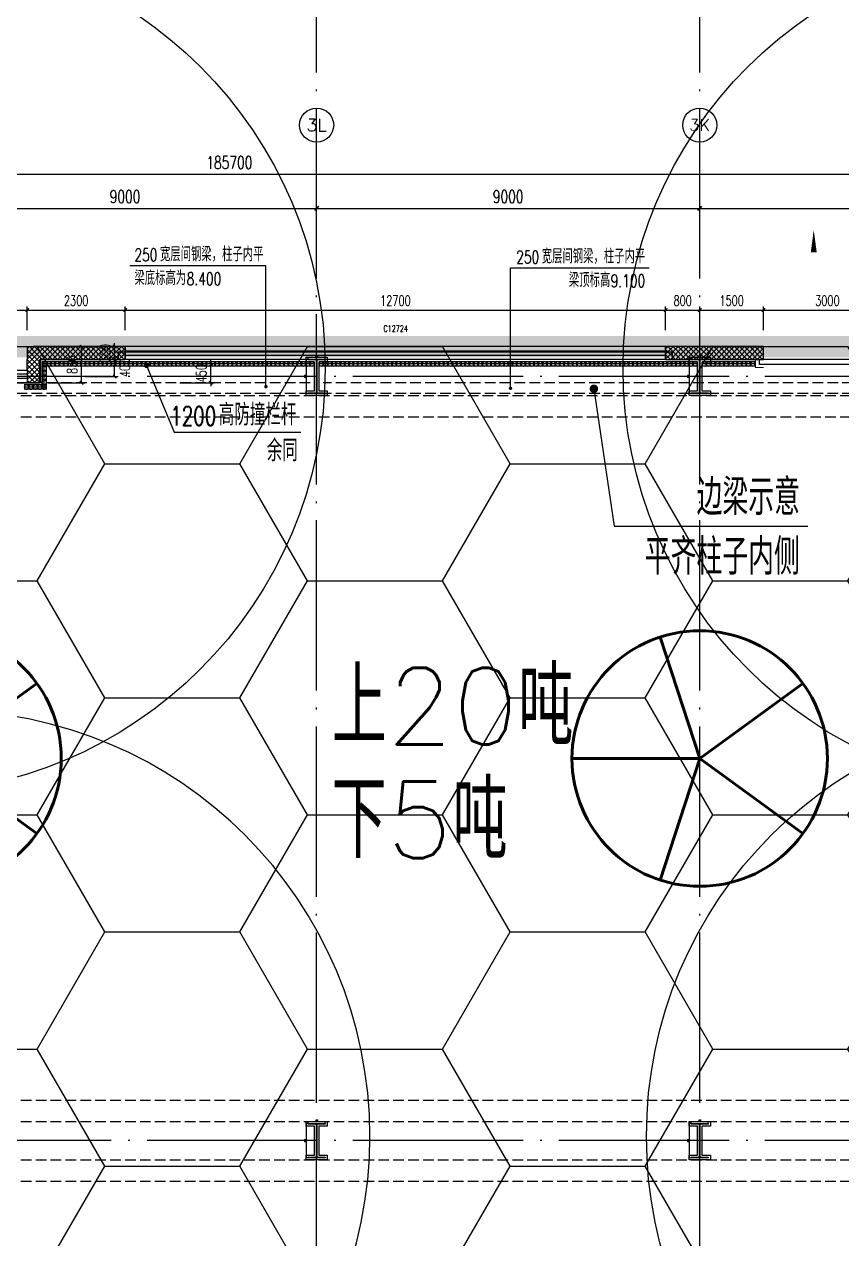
# Model space of a CAD drawing. Extents: x -821772 to -21949, y 506164 to 1049594.
# Drawn here: x -225723 to -206517, y 600467 to 628991 of the extents above; entities that cross this region are included whole.
import ezdxf
from ezdxf.enums import TextEntityAlignment as Align
from ezdxf.xclip import XClip

# ---------------------------------------------------------------- set-up
doc = ezdxf.new("R2010")
doc.units = 0
doc.header["$LTSCALE"] = 1000
doc.header["$MEASUREMENT"] = 0
doc.header["$XCLIPFRAME"] = 2
for name, pattern in [('10平面20250807_t3$0$10平面$0$DASH', [0.35, 0.25, -0.1]), ('10平面20250807_t3$0$DASH', [0.35, 0.25, -0.1]), ('10平面20250807_t3$0$DOTE', [2.42, 2, -0.2, 0.02, -0.2]), ('DASH', [0.35, 0.25, -0.1])]:
    doc.linetypes.add(name, pattern=pattern)
doc.layers.get('Defpoints').update_dxf_attribs({"color": 210})
doc.layers.add('1-防火分区线', color=201, linetype='DASH', lineweight=50)
for name, color, linetype in [('10平面20250807_t3$0$10平面$0$WINDOW', 8, 'Continuous'), ('10平面20250807_t3$0$10平面$0$WINDOW_TEXT', 8, 'Continuous'), ('10平面20250807_t3$0$A-AXIS-D', 8, 'Continuous'), ('10平面20250807_t3$0$A-AXIS-DOTE', 8, '10平面20250807_t3$0$DOTE'), ('10平面20250807_t3$0$A-AXIS-DP', 8, 'Continuous'), ('10平面20250807_t3$0$A-AXIS-SYMB', 8, 'Continuous'), ('10平面20250807_t3$0$A-HATCH-2', 8, 'Continuous'), ('10平面20250807_t3$0$A-HRAIL', 8, 'Continuous'), ('10平面20250807_t3$0$A-LIN-V', 8, 'Continuous'), ('10平面20250807_t3$0$A-SFCE', 8, 'Continuous'), ('10平面20250807_t3$0$A-WINDOW', 8, 'Continuous'), ('10平面20250807_t3$0$AS-COLN', 8, 'Continuous'), ('10平面20250807_t3$0$AS-WALL', 8, 'Continuous'), ('10平面20250807_t3$0$AS-结构边线层', 8, 'Continuous'), ('10平面20250807_t3$0$DIM_SYMB', 8, 'Continuous'), ('10平面20250807_t3$0$PUB_HATCH', 8, 'Continuous'), ('10平面20250807_t3$0$PUB_TEXT', 8, 'Continuous'), ('10平面20250807_t3$0$SB_ZF消火栓', 10, 'Continuous'), ('10平面20250807_t3$0$SB_ZF消火栓M', 10, 'Continuous'), ('10平面20250807_t3$0$建-窗', 8, 'Continuous'), ('10平面20250807_t3$0$建-门窗编号', 8, 'Continuous'), ('PUB_HATCH', 8, 'Continuous')]:
    doc.layers.add(name, color=color, linetype=linetype)
doc.styles.add('10平面20250807_t3$0$10平面$0$_TCH_WINDOW', font='SIMPLEX', dxfattribs={"height": 3.5, "bigfont": 'GBCBIG'})
doc.styles.add('10平面20250807_t3$0$_TCH_AXIS', font='COMPLEX', dxfattribs={"bigfont": 'GBCBIG'})
doc.styles.add('10平面20250807_t3$0$_TCH_DIM', font='SIMPLEX', dxfattribs={"bigfont": 'GBCBIG'})
doc.styles.add('10平面20250807_t3$0$_TCH_DIM_T3', font='SIMPLEX', dxfattribs={"width": 0.705882, "bigfont": 'GBCBIG'})
doc.styles.add('10平面20250807_t3$0$A-STANDARD', font='SIMPLEX', dxfattribs={"bigfont": 'GBCBIG'})
doc.styles.add('10平面20250807_t3$0$A-WIN-LABEL', font='SIMPLEX', dxfattribs={"bigfont": 'GBCBIG'})
doc.dimstyles.new('10平面20250807_t3$0$_TCH_ARCH&&10', dxfattribs={"dimtxt": 29.75, "dimasz": 10, "dimexe": 10, "dimexo": 10, "dimgap": 12.625, "dimtad": 1, "dimdec": 0, "dimzin": 0, "dimdsep": 46, "dimtxsty": '10平面20250807_t3$0$_TCH_DIM_T3', "dimblk": '10平面20250807_t3$0$_ArchTick', "dimcen": 0.09, "dimclrt": 7, "dimazin": 2, "dimtfac": 1, "dimtdec": 0, "dimtix": 1, "dimtmove": 2, "dimatfit": 3, "dimfxl": 0, "dimtolj": 1, "dimtzin": 0, "dimarcsym": 0})
doc.dimstyles.new('10平面20250807_t3$0$_TCH_ARCH&&100', dxfattribs={"dimtxt": 297.5, "dimasz": 100, "dimexe": 100, "dimexo": 100, "dimgap": 126.25, "dimtad": 1, "dimdec": 0, "dimzin": 0, "dimdsep": 46, "dimtxsty": '10平面20250807_t3$0$_TCH_DIM_T3', "dimblk": '10平面20250807_t3$0$_ArchTick', "dimcen": 0.09, "dimclrt": 7, "dimazin": 2, "dimtfac": 1, "dimtdec": 0, "dimtix": 1, "dimtmove": 2, "dimatfit": 3, "dimfxl": 0, "dimtolj": 1, "dimtzin": 0, "dimarcsym": 0})
doc.dimstyles.new('10平面20250807_t3$0$_TCH_ARCH&&80', dxfattribs={"dimtxt": 238, "dimasz": 80, "dimexe": 80, "dimexo": 80, "dimgap": 101, "dimtad": 1, "dimdec": 0, "dimzin": 0, "dimdsep": 46, "dimtxsty": '10平面20250807_t3$0$_TCH_DIM_T3', "dimblk": '10平面20250807_t3$0$_ArchTick', "dimcen": 0.09, "dimclrt": 7, "dimazin": 2, "dimtfac": 1, "dimtdec": 0, "dimtix": 1, "dimtmove": 2, "dimatfit": 3, "dimfxl": 0, "dimtolj": 1, "dimtzin": 0, "dimarcsym": 0})
pattern_1 = [(45, (60, 0), (-60.000061, 60.000061), []), (135, (60, 0), (-60.000061, -60.000061), [])]

# ---------------------------------------------------------------- blocks, each defined once
blk = doc.blocks.new('10平面20250807_t3$0$_ArchTick')
at = {"color": 0, "linetype": 'ByBlock', "const_width": 0.4}
blk.add_lwpolyline([(-0.5, -0.5), (0.5, 0.5)], dxfattribs=at)
blk = doc.blocks.new('*D10062')
at = {"layer": '10平面20250807_t3$0$A-AXIS-D', "color": 0, "lineweight": -2}
for p, q in [((-7118, -180910), (-7118, -180052)), ((-7118, -180152), (1882, -180152)), ((1882, -180910), (1882, -180052))]:
    blk.add_line(p, q, dxfattribs=at)
at = {"layer": 'Defpoints', "color": 0}
for p in [(1882, -180152), (-7118, -181010), (1882, -181010)]:
    blk.add_point(p, dxfattribs=at)
at = {"layer": '10平面20250807_t3$0$A-AXIS-D', "color": 0, "lineweight": -2, "xscale": 100, "yscale": 100, "zscale": 100, "rotation": 180}
blk.add_blockref('10平面20250807_t3$0$_ArchTick', (-7118, -180152), dxfattribs=at)
at = {"layer": '10平面20250807_t3$0$A-AXIS-D', "color": 0, "lineweight": -2, "xscale": 100, "yscale": 100, "zscale": 100}
blk.add_blockref('10平面20250807_t3$0$_ArchTick', (1882, -180152), dxfattribs=at)
at = {"layer": '10平面20250807_t3$0$A-AXIS-D', "color": 7, "insert": (-2618, -179877), "char_height": 297.5, "attachment_point": 5, "style": '10平面20250807_t3$0$_TCH_DIM_T3'}
blk.add_mtext('\\A1;9000', dxfattribs=at)
blk = doc.blocks.new('*D10063')
at = {"layer": '10平面20250807_t3$0$A-AXIS-D', "color": 0, "lineweight": -2}
for p, q in [((1882, -180910), (1882, -180052)), ((1882, -180152), (10882, -180152)), ((10882, -180910), (10882, -180052))]:
    blk.add_line(p, q, dxfattribs=at)
at = {"layer": 'Defpoints', "color": 0}
for p in [(10882, -180152), (1882, -181010), (10882, -181010)]:
    blk.add_point(p, dxfattribs=at)
at = {"layer": '10平面20250807_t3$0$A-AXIS-D', "color": 0, "lineweight": -2, "xscale": 100, "yscale": 100, "zscale": 100, "rotation": 180}
blk.add_blockref('10平面20250807_t3$0$_ArchTick', (1882, -180152), dxfattribs=at)
at = {"layer": '10平面20250807_t3$0$A-AXIS-D', "color": 0, "lineweight": -2, "xscale": 100, "yscale": 100, "zscale": 100}
blk.add_blockref('10平面20250807_t3$0$_ArchTick', (10882, -180152), dxfattribs=at)
at = {"layer": '10平面20250807_t3$0$A-AXIS-D', "color": 7, "insert": (6382, -179877), "char_height": 297.5, "attachment_point": 5, "style": '10平面20250807_t3$0$_TCH_DIM_T3'}
blk.add_mtext('\\A1;9000', dxfattribs=at)
blk = doc.blocks.new('*D10064')
at = {"layer": '10平面20250807_t3$0$A-AXIS-D', "color": 0, "lineweight": -2}
for p, q in [((10882, -180910), (10882, -180052)), ((10882, -180152), (19882, -180152)), ((19882, -180910), (19882, -180052))]:
    blk.add_line(p, q, dxfattribs=at)
at = {"layer": 'Defpoints', "color": 0}
for p in [(19882, -180152), (10882, -181010), (19882, -181010)]:
    blk.add_point(p, dxfattribs=at)
at = {"layer": '10平面20250807_t3$0$A-AXIS-D', "color": 0, "lineweight": -2, "xscale": 100, "yscale": 100, "zscale": 100, "rotation": 180}
blk.add_blockref('10平面20250807_t3$0$_ArchTick', (10882, -180152), dxfattribs=at)
at = {"layer": '10平面20250807_t3$0$A-AXIS-D', "color": 0, "lineweight": -2, "xscale": 100, "yscale": 100, "zscale": 100}
blk.add_blockref('10平面20250807_t3$0$_ArchTick', (19882, -180152), dxfattribs=at)
at = {"layer": '10平面20250807_t3$0$A-AXIS-D', "color": 7, "insert": (15382, -179877), "char_height": 297.5, "attachment_point": 5, "style": '10平面20250807_t3$0$_TCH_DIM_T3'}
blk.add_mtext('\\A1;9000', dxfattribs=at)
blk = doc.blocks.new('*D10074')
at = {"layer": '10平面20250807_t3$0$A-AXIS-D', "color": 0, "lineweight": -2}
for p, q in [((-93018, -180810), (-93018, -179252)), ((-93018, -179352), (92682, -179352)), ((92682, -180810), (92682, -179252))]:
    blk.add_line(p, q, dxfattribs=at)
at = {"layer": 'Defpoints', "color": 0}
for p in [(92682, -179352), (-93018, -180910), (92682, -180910)]:
    blk.add_point(p, dxfattribs=at)
at = {"layer": '10平面20250807_t3$0$A-AXIS-D', "color": 0, "lineweight": -2, "xscale": 100, "yscale": 100, "zscale": 100, "rotation": 180}
blk.add_blockref('10平面20250807_t3$0$_ArchTick', (-93018, -179352), dxfattribs=at)
at = {"layer": '10平面20250807_t3$0$A-AXIS-D', "color": 0, "lineweight": -2, "xscale": 100, "yscale": 100, "zscale": 100}
blk.add_blockref('10平面20250807_t3$0$_ArchTick', (92682, -179352), dxfattribs=at)
at = {"layer": '10平面20250807_t3$0$A-AXIS-D', "color": 7, "insert": (-168, -179077), "char_height": 297.5, "attachment_point": 5, "style": '10平面20250807_t3$0$_TCH_DIM_T3'}
blk.add_mtext('\\A1;185700', dxfattribs=at)
blk = doc.blocks.new('10平面20250807_t3$0$G$C2F382D44')
at = {"color": 2, "style": '10平面20250807_t3$0$A-STANDARD'}
for s, p in [('上20吨', (-2949, 425)), ('下5吨', (-2952, -2245))]:
    blk.add_text(s, height=1800, dxfattribs=at).set_placement(p)
blk = doc.blocks.new('10平面20250807_t3$0$43243')
at = {"layer": '10平面20250807_t3$0$AS-结构边线层'}
blk.add_lwpolyline([(-146454, 621120), (-155994, 621120), (-155994, 621290), (-169514, 621290), (-169514, 621120), (-171354, 621120), (-171354, 620570), (-173454, 620570), (-173454, 621120), (-175294, 621120), (-175294, 621290), (-196514, 621290), (-196514, 621120), (-198354, 621120), (-198354, 620570), (-200454, 620570), (-200454, 621120), (-210494, 621120), (-210494, 621290), (-223514, 621290), (-223514, 621120), (-225354, 621120), (-225354, 620570), (-227454, 620570)], dxfattribs=at)
blk = doc.blocks.new('*D10475')
at = {"layer": '10平面20250807_t3$0$A-AXIS-DP', "color": 0, "lineweight": -2}
for p, q in [((-222070, 621020), (-221262, 621020)), ((-221342, 621020), (-221342, 621100)), ((-221342, 620570), (-221342, 621020)), ((-222070, 620570), (-221262, 620570)), ((-221342, 620570), (-221342, 620490))]:
    blk.add_line(p, q, dxfattribs=at)
at = {"layer": 'Defpoints', "color": 0}
for p in [(-222150, 621020), (-221342, 621020), (-222150, 620570)]:
    blk.add_point(p, dxfattribs=at)
at = {"layer": '10平面20250807_t3$0$A-AXIS-DP', "color": 0, "lineweight": -2, "xscale": 80, "yscale": 80, "zscale": 80}
for p, rotation in [((-221342, 621020), 270), ((-221342, 620570), 90)]:
    blk.add_blockref('10平面20250807_t3$0$_ArchTick', p, dxfattribs=dict(at, rotation=rotation))
at = {"layer": '10平面20250807_t3$0$A-AXIS-DP', "color": 7, "insert": (-221562, 620795), "char_height": 238, "attachment_point": 5, "rotation": 90, "style": '10平面20250807_t3$0$_TCH_DIM_T3'}
blk.add_mtext('\\A1;450', dxfattribs=at)
blk = doc.blocks.new('10平面20250807_t3$0$4324324')
at = {"layer": '10平面20250807_t3$0$A-HATCH-2', "linetype": '10平面20250807_t3$0$DASH'}
for p, q in [((-294754.2, 620270), (-135554.2, 620270)), ((-294754.2, 619770), (-135554.2, 619770)), ((-294754.2, 603720.1), (-128854.2, 603720.1)), ((-294754.2, 603220.1), (-128854.2, 603220.1)), ((-294754.2, 602320), (-128854.2, 602320)), ((-294754.2, 601820), (-128854.2, 601820))]:
    blk.add_line(p, q, dxfattribs=at)
blk = doc.blocks.new('10平面20250807_t3$0$w4324324')
at = {"layer": '10平面20250807_t3$0$A-HATCH-2', "lineweight": 60}
for q in [(-1694760, 686605), (-1697614, 684532), (-1691907, 684532), (-1696524, 681178), (-1692997, 681178)]:
    blk.add_line((-1694760, 683605), q, dxfattribs=at)
blk.add_circle((-1694760, 683605), 3000, dxfattribs=at)
blk = doc.blocks.new('10平面20250807_t3$0$342343')
at = {"layer": '10平面20250807_t3$0$A-LIN-V'}
for p in [(1084560, 27556), (1084560, 9556)]:
    blk.add_blockref('10平面20250807_t3$0$w4324324', p, dxfattribs=at)
blk = doc.blocks.new('*D10492')
at = {"layer": '10平面20250807_t3$0$A-AXIS-DP', "color": 0, "lineweight": -2}
for p, q in [((-165054, 621030), (-165054, 621079)), ((-165054, 621069), (-164654, 621069)), ((-164654, 621030), (-164654, 621079))]:
    blk.add_line(p, q, dxfattribs=at)
at = {"layer": 'Defpoints', "color": 0}
for p in [(-165054, 621020), (-164654, 621069), (-164654, 621020)]:
    blk.add_point(p, dxfattribs=at)
at = {"layer": '10平面20250807_t3$0$A-AXIS-DP', "color": 0, "lineweight": -2, "xscale": 10, "yscale": 10, "zscale": 10, "rotation": 180}
blk.add_blockref('10平面20250807_t3$0$_ArchTick', (-165054, 621069), dxfattribs=at)
at = {"layer": '10平面20250807_t3$0$A-AXIS-DP', "color": 0, "lineweight": -2, "xscale": 10, "yscale": 10, "zscale": 10}
blk.add_blockref('10平面20250807_t3$0$_ArchTick', (-164654, 621069), dxfattribs=at)
at = {"layer": '10平面20250807_t3$0$A-AXIS-DP', "color": 7, "insert": (-164854, 621096), "char_height": 29.8, "attachment_point": 5, "style": '10平面20250807_t3$0$_TCH_DIM_T3'}
blk.add_mtext('\\A1;400', dxfattribs=at)
blk = doc.blocks.new('*D10493')
at = {"layer": '10平面20250807_t3$0$A-AXIS-DP', "color": 0, "lineweight": -2}
for p, q in [((-165064, 621020), (-165105, 621020)), ((-165095, 620220), (-165095, 621020)), ((-165064, 620220), (-165105, 620220))]:
    blk.add_line(p, q, dxfattribs=at)
at = {"layer": 'Defpoints', "color": 0}
for p in [(-165095, 621020), (-165054, 621020), (-165054, 620220)]:
    blk.add_point(p, dxfattribs=at)
at = {"layer": '10平面20250807_t3$0$A-AXIS-DP', "color": 0, "lineweight": -2, "xscale": 10, "yscale": 10, "zscale": 10}
for p, rotation in [((-165095, 621020), 90), ((-165095, 620220), 270)]:
    blk.add_blockref('10平面20250807_t3$0$_ArchTick', p, dxfattribs=dict(at, rotation=rotation))
at = {"layer": '10平面20250807_t3$0$A-AXIS-DP', "color": 7, "insert": (-165123, 620620), "char_height": 29.8, "attachment_point": 5, "rotation": 90, "style": '10平面20250807_t3$0$_TCH_DIM_T3'}
blk.add_mtext('\\A1;800', dxfattribs=at)
blk = doc.blocks.new('10平面20250807_t3$0$3333')
at = {"layer": '10平面20250807_t3$0$A-SFCE', "const_width": 20}
blk.add_lwpolyline([(-227064, 766320), (-227064, 766510), (-227244, 766510), (-227244, 766320)], dxfattribs=at)
blk = doc.blocks.new('10平面20250807_t3$0$99平面图例外参$0$$LinePat$圆环')
for points in [[(0, 150), (300, 150)], [(0, 0), (300, 0)], [(0, -150), (300, -150)]]:
    blk.add_lwpolyline(points)
at = {"color": 0}
blk.add_circle((150, 0), 150, dxfattribs=at)
blk = doc.blocks.new('10平面20250807_t3$0$34242343243')
at = {"layer": '10平面20250807_t3$0$A-HRAIL', "yscale": 0.3333333333333333, "zscale": 0.3333333333333333}
for p, xscale, rotation in [((-225254, 620962), -0.3611111227129974, 270), ((-225203, 621014), -0.3384127415468572, 359.9999999997966), ((-225101, 621014), -0.3384127415468572, 359.9999999997966), ((-225000, 621014), -0.3384127415468572, 359.9999999997966), ((-224898, 621014), -0.3384127415468572, 359.9999999997966), ((-224797, 621014), -0.3384127415468572, 359.9999999997966), ((-224695, 621014), -0.3384127415468572, 359.9999999997966), ((-224594, 621014), -0.3384127415468572, 359.9999999997966), ((-224492, 621014), -0.3384127415468572, 359.9999999997966), ((-224390, 621014), -0.3384127415468572, 359.9999999997966), ((-224289, 621014), -0.3384127415468572, 359.9999999997966), ((-224187, 621014), -0.3384127415468572, 359.9999999997966), ((-224086, 621014), -0.3384127415468572, 359.9999999997966), ((-223984, 621014), -0.3384127415468572, 359.9999999997966), ((-223883, 621014), -0.3384127415468572, 359.9999999997966), ((-223781, 621014), -0.3384127415468572, 359.9999999997966), ((-223680, 621014), -0.3384127415468572, 359.9999999997966), ((-223578, 621014), -0.3384127415468572, 359.9999999997966), ((-223477, 621014), -0.3384127415468572, 359.9999999997966), ((-223375, 621014), -0.3384127415468572, 359.9999999997966), ((-223274, 621014), -0.3384127415468572, 359.9999999997966), ((-223172, 621014), -0.3384127415468572, 359.9999999997966), ((-223071, 621014), -0.3384127415468572, 359.9999999997966), ((-222969, 621014), -0.3384127415468572, 359.9999999997966), ((-222868, 621014), -0.3384127415468572, 359.9999999997966), ((-222766, 621014), -0.3384127415468572, 359.9999999997966), ((-222665, 621014), -0.3384127415468572, 359.9999999997966), ((-222563, 621014), -0.3384127415468572, 359.9999999997966), ((-222462, 621014), -0.3384127415468572, 359.9999999997966), ((-222360, 621014), -0.3384127415468572, 359.9999999997966), ((-222258, 621014), -0.3384127415468572, 359.9999999997966), ((-222157, 621014), -0.3384127415468572, 359.9999999997966), ((-222055, 621014), -0.3384127415468572, 359.9999999997966), ((-221954, 621014), -0.3384127415468572, 359.9999999997966), ((-221852, 621014), -0.3384127415468572, 359.9999999997966), ((-221751, 621014), -0.3384127415468572, 359.9999999997966), ((-221649, 621014), -0.3384127415468572, 359.9999999997966), ((-221548, 621014), -0.3384127415468572, 359.9999999997966), ((-221446, 621014), -0.3384127415468572, 359.9999999997966), ((-221345, 621014), -0.3384127415468572, 359.9999999997966), ((-221243, 621014), -0.3384127415468572, 359.9999999997966), ((-221142, 621014), -0.3384127415468572, 359.9999999997966), ((-221040, 621014), -0.3384127415468572, 359.9999999997966), ((-220939, 621014), -0.3384127415468572, 359.9999999997966), ((-220837, 621014), -0.3384127415468572, 359.9999999997966), ((-220736, 621014), -0.3384127415468572, 359.9999999997966), ((-220634, 621014), -0.3384127415468572, 359.9999999997966), ((-220533, 621014), -0.3384127415468572, 359.9999999997966), ((-220431, 621014), -0.3384127415468572, 359.9999999997966), ((-220330, 621014), -0.3384127415468572, 359.9999999997966), ((-220228, 621014), -0.3384127415468572, 359.9999999997966), ((-220126, 621014), -0.3384127415468572, 359.9999999997966), ((-220025, 621014), -0.3384127415468572, 359.9999999997966), ((-219923, 621014), -0.3384127415468572, 359.9999999997966), ((-219822, 621014), -0.3384127415468572, 359.9999999997966), ((-219720, 621014), -0.3384127415468572, 359.9999999997966), ((-219619, 621014), -0.3384127415468572, 359.9999999997966), ((-219517, 621014), -0.3384127415468572, 359.9999999997966), ((-219416, 621014), -0.3384127415468572, 359.9999999997966), ((-219314, 621014), -0.3384127415468572, 359.9999999997966), ((-219213, 621014), -0.3384127415468572, 359.9999999997966), ((-219111, 621014), -0.3384127415468572, 359.9999999997966), ((-219010, 621014), -0.3384127415468572, 359.9999999997966), ((-218908, 621014), -0.3384127415468572, 359.9999999997966), ((-218699, 621014), -0.3368181818181818, 359.9999999997967), ((-218598, 621014), -0.3368181818181818, 359.9999999997967), ((-218497, 621014), -0.3368181818181818, 359.9999999997967), ((-218396, 621014), -0.3368181818181818, 359.9999999997967), ((-218295, 621014), -0.3368181818181818, 359.9999999997967), ((-218194, 621014), -0.3368181818181818, 359.9999999997967), ((-218093, 621014), -0.3368181818181818, 359.9999999997967), ((-217992, 621014), -0.3368181818181818, 359.9999999997967), ((-217891, 621014), -0.3368181818181818, 359.9999999997967), ((-217790, 621014), -0.3368181818181818, 359.9999999997967), ((-217689, 621014), -0.3368181818181818, 359.9999999997967), ((-217588, 621014), -0.3368181818181818, 359.9999999997967), ((-217487, 621014), -0.3368181818181818, 359.9999999997967), ((-217386, 621014), -0.3368181818181818, 359.9999999997967), ((-217285, 621014), -0.3368181818181818, 359.9999999997967), ((-217183, 621014), -0.3368181818181818, 359.9999999997967), ((-217082, 621014), -0.3368181818181818, 359.9999999997967), ((-216981, 621014), -0.3368181818181818, 359.9999999997967), ((-216880, 621014), -0.3368181818181818, 359.9999999997967), ((-216779, 621014), -0.3368181818181818, 359.9999999997967), ((-216678, 621014), -0.3368181818181818, 359.9999999997967), ((-216577, 621014), -0.3368181818181818, 359.9999999997967), ((-216476, 621014), -0.3368181818181818, 359.9999999997967), ((-216375, 621014), -0.3368181818181818, 359.9999999997967), ((-216274, 621014), -0.3368181818181818, 359.9999999997967), ((-216173, 621014), -0.3368181818181818, 359.9999999997967), ((-216072, 621014), -0.3368181818181818, 359.9999999997967), ((-215971, 621014), -0.3368181818181818, 359.9999999997967), ((-215870, 621014), -0.3368181818181818, 359.9999999997967), ((-215769, 621014), -0.3368181818181818, 359.9999999997967), ((-215668, 621014), -0.3368181818181818, 359.9999999997967), ((-215567, 621014), -0.3368181818181818, 359.9999999997967), ((-215466, 621014), -0.3368181818181818, 359.9999999997967), ((-215365, 621014), -0.3368181818181818, 359.9999999997967), ((-215264, 621014), -0.3368181818181818, 359.9999999997967), ((-215163, 621014), -0.3368181818181818, 359.9999999997967), ((-215062, 621014), -0.3368181818181818, 359.9999999997967), ((-214960, 621014), -0.3368181818181818, 359.9999999997967), ((-214859, 621014), -0.3368181818181818, 359.9999999997967), ((-214758, 621014), -0.3368181818181818, 359.9999999997967), ((-214657, 621014), -0.3368181818181818, 359.9999999997967), ((-214556, 621014), -0.3368181818181818, 359.9999999997967), ((-214455, 621014), -0.3368181818181818, 359.9999999997967), ((-214354, 621014), -0.3368181818181818, 359.9999999997967), ((-214253, 621014), -0.3368181818181818, 359.9999999997967), ((-214152, 621014), -0.3368181818181818, 359.9999999997967), ((-214051, 621014), -0.3368181818181818, 359.9999999997967), ((-213950, 621014), -0.3368181818181818, 359.9999999997967), ((-213849, 621014), -0.3368181818181818, 359.9999999997967), ((-213748, 621014), -0.3368181818181818, 359.9999999997967), ((-213647, 621014), -0.3368181818181818, 359.9999999997967), ((-213546, 621014), -0.3368181818181818, 359.9999999997967), ((-213445, 621014), -0.3368181818181818, 359.9999999997967), ((-213344, 621014), -0.3368181818181818, 359.9999999997967), ((-213243, 621014), -0.3368181818181818, 359.9999999997967), ((-213142, 621014), -0.3368181818181818, 359.9999999997967), ((-213041, 621014), -0.3368181818181818, 359.9999999997967), ((-212940, 621014), -0.3368181818181818, 359.9999999997967), ((-212839, 621014), -0.3368181818181818, 359.9999999997967), ((-212737, 621014), -0.3368181818181818, 359.9999999997967), ((-212636, 621014), -0.3368181818181818, 359.9999999997967), ((-212535, 621014), -0.3368181818181818, 359.9999999997967), ((-212434, 621014), -0.3368181818181818, 359.9999999997967), ((-212333, 621014), -0.3368181818181818, 359.9999999997967), ((-212232, 621014), -0.3368181818181818, 359.9999999997967), ((-212131, 621014), -0.3368181818181818, 359.9999999997967), ((-212030, 621014), -0.3368181818181818, 359.9999999997967), ((-211929, 621014), -0.3368181818181818, 359.9999999997967), ((-211828, 621014), -0.3368181818181818, 359.9999999997967), ((-211727, 621014), -0.3368181818181818, 359.9999999997967), ((-211626, 621014), -0.3368181818181818, 359.9999999997967), ((-211525, 621014), -0.3368181818181818, 359.9999999997967), ((-211424, 621014), -0.3368181818181818, 359.9999999997967), ((-211323, 621014), -0.3368181818181818, 359.9999999997967), ((-211222, 621014), -0.3368181818181818, 359.9999999997967), ((-211121, 621014), -0.3368181818181818, 359.9999999997967), ((-211020, 621014), -0.3368181818181818, 359.9999999997967), ((-210919, 621014), -0.3368181818181818, 359.9999999997967), ((-210818, 621014), -0.3368181818181818, 359.9999999997967), ((-210717, 621014), -0.3368181818181818, 359.9999999997967), ((-210616, 621014), -0.3368181818181818, 359.9999999997967), ((-210514, 621014), -0.3368181818181818, 359.9999999997967), ((-210413, 621014), -0.3368181818181818, 359.9999999997967), ((-210312, 621014), -0.3368181818181818, 359.9999999997967), ((-210211, 621014), -0.3368181818181818, 359.9999999997967), ((-210110, 621014), -0.3368181818181818, 359.9999999997967), ((-210009, 621014), -0.3368181818181818, 359.9999999997967), ((-209908, 621014), -0.3368181818181818, 359.9999999997967), ((-209696, 621014), -0.3461108940497231, 359.9999999997966), ((-209593, 621014), -0.3461108940497231, 359.9999999997966), ((-209489, 621014), -0.3461108940497231, 359.9999999997966), ((-209385, 621014), -0.3461108940497231, 359.9999999997966), ((-209281, 621014), -0.3461108940497231, 359.9999999997966), ((-209177, 621014), -0.3461108940497231, 359.9999999997966), ((-209073, 621014), -0.3461108940497231, 359.9999999997966), ((-208970, 621014), -0.3461108940497231, 359.9999999997966), ((-208866, 621014), -0.3461108940497231, 359.9999999997966), ((-208762, 621014), -0.3461108940497231, 359.9999999997966), ((-208658, 621014), -0.3461108940497231, 359.9999999997966), ((-208554, 621014), -0.3461108940497231, 359.9999999997966), ((-225254, 620853), -0.3611111227129974, 270), ((-225254, 620745), -0.3611111227129974, 270), ((-225254, 620637), -0.3611111227129974, 270), ((-225254, 620528), -0.3611111227129974, 270), ((-225254, 620420), -0.3611111227129974, 270)]:
    blk.add_blockref('10平面20250807_t3$0$99平面图例外参$0$$LinePat$圆环', p, dxfattribs=dict(at, xscale=xscale, rotation=rotation))
at = {"layer": '10平面20250807_t3$0$A-HRAIL', "xscale": -0.3461333288391431, "yscale": 0.3333333333333333, "zscale": 0.3333333333333333}
for p in [(-225620, 620470), (-225516, 620470), (-225412, 620470), (-225308, 620470), (-225204, 620470)]:
    blk.add_blockref('10平面20250807_t3$0$99平面图例外参$0$$LinePat$圆环', p, dxfattribs=at)
at = {"layer": '10平面20250807_t3$0$A-SFCE', "rotation": 90}
blk.add_blockref('10平面20250807_t3$0$3333', (557967, 848174), dxfattribs=at)
blk = doc.blocks.new('10平面20250807_t3$0$A$C5D961328')
at = {"layer": '10平面20250807_t3$0$A-LIN-V', "ltscale": 500}
blk.add_circle((350, 40), 10001, dxfattribs=at)
blk = doc.blocks.new('10平面20250807_t3$0$we42342343234')
at = {"layer": '10平面20250807_t3$0$SB_ZF消火栓M'}
for p, rotation in [((-228304, 620960), 180), ((-201304, 620960), 180), ((-201064, 602520), 90)]:
    blk.add_blockref('10平面20250807_t3$0$A$C5D961328', p, dxfattribs=dict(at, rotation=rotation))
at = {"layer": '10平面20250807_t3$0$SB_ZF消火栓M', "xscale": -1, "rotation": 270}
blk.add_blockref('10平面20250807_t3$0$A$C5D961328', (-227644, 602520), dxfattribs=at)
blk = doc.blocks.new('10平面20250807_t3$0$234243242332')
at = {"layer": '10平面20250807_t3$0$SB_ZF消火栓'}
blk.add_blockref('10平面20250807_t3$0$we42342343234', (0, 0), dxfattribs=at)
blk = doc.blocks.new('*D11904')
at = {"layer": '10平面20250807_t3$0$A-AXIS-DP', "color": 0, "lineweight": -2}
for p, q in [((-224294, 621420), (-223520, 621420)), ((-223600, 621420), (-223600, 621500)), ((-223600, 621120), (-223600, 621420)), ((-224294, 621120), (-223520, 621120)), ((-223600, 621120), (-223600, 621040))]:
    blk.add_line(p, q, dxfattribs=at)
at = {"layer": 'Defpoints', "color": 0}
for p in [(-224374, 621420), (-223600, 621420), (-224374, 621120)]:
    blk.add_point(p, dxfattribs=at)
at = {"layer": '10平面20250807_t3$0$A-AXIS-DP', "color": 0, "lineweight": -2, "xscale": 80, "yscale": 80, "zscale": 80}
for p, rotation in [((-223600, 621420), 270), ((-223600, 621120), 90)]:
    blk.add_blockref('10平面20250807_t3$0$_ArchTick', p, dxfattribs=dict(at, rotation=rotation))
at = {"layer": '10平面20250807_t3$0$A-AXIS-DP', "color": 7, "insert": (-223820, 621270), "char_height": 238, "attachment_point": 5, "rotation": 90, "style": '10平面20250807_t3$0$_TCH_DIM_T3'}
blk.add_mtext('\\A1;300', dxfattribs=at)
blk = doc.blocks.new('*D11905')
at = {"layer": '10平面20250807_t3$0$A-AXIS-DP', "color": 0, "lineweight": -2}
for p, q in [((-224294, 621120), (-223520, 621120)), ((-223600, 620720), (-223600, 621120)), ((-224294, 620720), (-223520, 620720))]:
    blk.add_line(p, q, dxfattribs=at)
at = {"layer": 'Defpoints', "color": 0}
for p in [(-224374, 621120), (-223600, 621120), (-224374, 620720)]:
    blk.add_point(p, dxfattribs=at)
at = {"layer": '10平面20250807_t3$0$A-AXIS-DP', "color": 0, "lineweight": -2, "xscale": 80, "yscale": 80, "zscale": 80}
for p, rotation in [((-223600, 621120), 90), ((-223600, 620720), 270)]:
    blk.add_blockref('10平面20250807_t3$0$_ArchTick', p, dxfattribs=dict(at, rotation=rotation))
at = {"layer": '10平面20250807_t3$0$A-AXIS-DP', "color": 7, "insert": (-223360, 620920), "char_height": 238, "attachment_point": 5, "rotation": 90, "style": '10平面20250807_t3$0$_TCH_DIM_T3'}
blk.add_mtext('\\A1;400', dxfattribs=at)
blk = doc.blocks.new('*D11906')
at = {"layer": '10平面20250807_t3$0$A-AXIS-DP', "color": 0, "lineweight": -2}
for p, q in [((-225164, 621420), (-224300, 621420)), ((-224380, 620570), (-224380, 621420)), ((-225164, 620570), (-224300, 620570))]:
    blk.add_line(p, q, dxfattribs=at)
at = {"layer": 'Defpoints', "color": 0}
for p in [(-225244, 621420), (-224380, 621420), (-225244, 620570)]:
    blk.add_point(p, dxfattribs=at)
at = {"layer": '10平面20250807_t3$0$A-AXIS-DP', "color": 0, "lineweight": -2, "xscale": 80, "yscale": 80, "zscale": 80}
for p, rotation in [((-224380, 621420), 90), ((-224380, 620570), 270)]:
    blk.add_blockref('10平面20250807_t3$0$_ArchTick', p, dxfattribs=dict(at, rotation=rotation))
at = {"layer": '10平面20250807_t3$0$A-AXIS-DP', "color": 7, "insert": (-224600, 620995), "char_height": 238, "attachment_point": 5, "rotation": 90, "style": '10平面20250807_t3$0$_TCH_DIM_T3'}
blk.add_mtext('\\A1;850', dxfattribs=at)
blk = doc.blocks.new('*D12085')
at = {"layer": '10平面20250807_t3$0$A-AXIS-DP', "color": 0, "lineweight": -2}
for p, q in [((-227154, 621810), (-227154, 622360)), ((-227154, 622280), (-225654, 622280)), ((-225654, 621810), (-225654, 622360))]:
    blk.add_line(p, q, dxfattribs=at)
at = {"layer": 'Defpoints', "color": 0}
for p in [(-225654, 622280), (-227154, 621730), (-225654, 621730)]:
    blk.add_point(p, dxfattribs=at)
at = {"layer": '10平面20250807_t3$0$A-AXIS-DP', "color": 0, "lineweight": -2, "xscale": 80, "yscale": 80, "zscale": 80, "rotation": 180}
blk.add_blockref('10平面20250807_t3$0$_ArchTick', (-227154, 622280), dxfattribs=at)
at = {"layer": '10平面20250807_t3$0$A-AXIS-DP', "color": 0, "lineweight": -2, "xscale": 80, "yscale": 80, "zscale": 80}
blk.add_blockref('10平面20250807_t3$0$_ArchTick', (-225654, 622280), dxfattribs=at)
at = {"layer": '10平面20250807_t3$0$A-AXIS-DP', "color": 7, "insert": (-226404, 622500), "char_height": 238, "attachment_point": 5, "style": '10平面20250807_t3$0$_TCH_DIM_T3'}
blk.add_mtext('\\A1;1500', dxfattribs=at)
blk = doc.blocks.new('*D12086')
at = {"layer": '10平面20250807_t3$0$A-AXIS-DP', "color": 0, "lineweight": -2}
for p, q in [((-225654, 621810), (-225654, 622360)), ((-225654, 622280), (-223354, 622280)), ((-223354, 621810), (-223354, 622360))]:
    blk.add_line(p, q, dxfattribs=at)
at = {"layer": 'Defpoints', "color": 0}
for p in [(-223354, 622280), (-225654, 621730), (-223354, 621730)]:
    blk.add_point(p, dxfattribs=at)
at = {"layer": '10平面20250807_t3$0$A-AXIS-DP', "color": 0, "lineweight": -2, "xscale": 80, "yscale": 80, "zscale": 80, "rotation": 180}
blk.add_blockref('10平面20250807_t3$0$_ArchTick', (-225654, 622280), dxfattribs=at)
at = {"layer": '10平面20250807_t3$0$A-AXIS-DP', "color": 0, "lineweight": -2, "xscale": 80, "yscale": 80, "zscale": 80}
blk.add_blockref('10平面20250807_t3$0$_ArchTick', (-223354, 622280), dxfattribs=at)
at = {"layer": '10平面20250807_t3$0$A-AXIS-DP', "color": 7, "insert": (-224504, 622500), "char_height": 238, "attachment_point": 5, "style": '10平面20250807_t3$0$_TCH_DIM_T3'}
blk.add_mtext('\\A1;2300', dxfattribs=at)
blk = doc.blocks.new('*D12087')
at = {"layer": '10平面20250807_t3$0$A-AXIS-DP', "color": 0, "lineweight": -2}
for p, q in [((-223354, 621810), (-223354, 622360)), ((-223354, 622280), (-210654, 622280)), ((-210654, 621810), (-210654, 622360))]:
    blk.add_line(p, q, dxfattribs=at)
at = {"layer": 'Defpoints', "color": 0}
for p in [(-210654, 622280), (-223354, 621730), (-210654, 621730)]:
    blk.add_point(p, dxfattribs=at)
at = {"layer": '10平面20250807_t3$0$A-AXIS-DP', "color": 0, "lineweight": -2, "xscale": 80, "yscale": 80, "zscale": 80, "rotation": 180}
blk.add_blockref('10平面20250807_t3$0$_ArchTick', (-223354, 622280), dxfattribs=at)
at = {"layer": '10平面20250807_t3$0$A-AXIS-DP', "color": 0, "lineweight": -2, "xscale": 80, "yscale": 80, "zscale": 80}
blk.add_blockref('10平面20250807_t3$0$_ArchTick', (-210654, 622280), dxfattribs=at)
at = {"layer": '10平面20250807_t3$0$A-AXIS-DP', "color": 7, "insert": (-217004, 622500), "char_height": 238, "attachment_point": 5, "style": '10平面20250807_t3$0$_TCH_DIM_T3'}
blk.add_mtext('\\A1;12700', dxfattribs=at)
blk = doc.blocks.new('*D12088')
at = {"layer": '10平面20250807_t3$0$A-AXIS-DP', "color": 0, "lineweight": -2}
for p, q in [((-210654, 621810), (-210654, 622360)), ((-210654, 622280), (-209854, 622280)), ((-209854, 621810), (-209854, 622360))]:
    blk.add_line(p, q, dxfattribs=at)
at = {"layer": 'Defpoints', "color": 0}
for p in [(-209854, 622280), (-210654, 621730), (-209854, 621730)]:
    blk.add_point(p, dxfattribs=at)
at = {"layer": '10平面20250807_t3$0$A-AXIS-DP', "color": 0, "lineweight": -2, "xscale": 80, "yscale": 80, "zscale": 80, "rotation": 180}
blk.add_blockref('10平面20250807_t3$0$_ArchTick', (-210654, 622280), dxfattribs=at)
at = {"layer": '10平面20250807_t3$0$A-AXIS-DP', "color": 0, "lineweight": -2, "xscale": 80, "yscale": 80, "zscale": 80}
blk.add_blockref('10平面20250807_t3$0$_ArchTick', (-209854, 622280), dxfattribs=at)
at = {"layer": '10平面20250807_t3$0$A-AXIS-DP', "color": 7, "insert": (-210254, 622500), "char_height": 238, "attachment_point": 5, "style": '10平面20250807_t3$0$_TCH_DIM_T3'}
blk.add_mtext('\\A1;800', dxfattribs=at)
blk = doc.blocks.new('*D12089')
at = {"layer": '10平面20250807_t3$0$A-AXIS-DP', "color": 0, "lineweight": -2}
for p, q in [((-209854, 621810), (-209854, 622360)), ((-209854, 622280), (-208354, 622280)), ((-208354, 621810), (-208354, 622360))]:
    blk.add_line(p, q, dxfattribs=at)
at = {"layer": 'Defpoints', "color": 0}
for p in [(-208354, 622280), (-209854, 621730), (-208354, 621730)]:
    blk.add_point(p, dxfattribs=at)
at = {"layer": '10平面20250807_t3$0$A-AXIS-DP', "color": 0, "lineweight": -2, "xscale": 80, "yscale": 80, "zscale": 80, "rotation": 180}
blk.add_blockref('10平面20250807_t3$0$_ArchTick', (-209854, 622280), dxfattribs=at)
at = {"layer": '10平面20250807_t3$0$A-AXIS-DP', "color": 0, "lineweight": -2, "xscale": 80, "yscale": 80, "zscale": 80}
blk.add_blockref('10平面20250807_t3$0$_ArchTick', (-208354, 622280), dxfattribs=at)
at = {"layer": '10平面20250807_t3$0$A-AXIS-DP', "color": 7, "insert": (-209104, 622500), "char_height": 238, "attachment_point": 5, "style": '10平面20250807_t3$0$_TCH_DIM_T3'}
blk.add_mtext('\\A1;1500', dxfattribs=at)
blk = doc.blocks.new('*D12090')
at = {"layer": '10平面20250807_t3$0$A-AXIS-DP', "color": 0, "lineweight": -2}
for p, q in [((-208354, 621810), (-208354, 622360)), ((-208354, 622280), (-205354, 622280)), ((-205354, 621810), (-205354, 622360))]:
    blk.add_line(p, q, dxfattribs=at)
at = {"layer": 'Defpoints', "color": 0}
for p in [(-205354, 622280), (-208354, 621730), (-205354, 621730)]:
    blk.add_point(p, dxfattribs=at)
at = {"layer": '10平面20250807_t3$0$A-AXIS-DP', "color": 0, "lineweight": -2, "xscale": 80, "yscale": 80, "zscale": 80, "rotation": 180}
blk.add_blockref('10平面20250807_t3$0$_ArchTick', (-208354, 622280), dxfattribs=at)
at = {"layer": '10平面20250807_t3$0$A-AXIS-DP', "color": 0, "lineweight": -2, "xscale": 80, "yscale": 80, "zscale": 80}
blk.add_blockref('10平面20250807_t3$0$_ArchTick', (-205354, 622280), dxfattribs=at)
at = {"layer": '10平面20250807_t3$0$A-AXIS-DP', "color": 7, "insert": (-206854, 622500), "char_height": 238, "attachment_point": 5, "style": '10平面20250807_t3$0$_TCH_DIM_T3'}
blk.add_mtext('\\A1;3000', dxfattribs=at)
blk = doc.blocks.new('10平面20250807_t3$0$10平面$0$$DorLib2D$00000126')
at = {"color": 0, "linetype": 'Continuous'}
for p, q in [((-0.532, 0.5), (-0.532, 0.9)), ((0.532, 0.9), (0.532, 0.5))]:
    blk.add_line(p, q, dxfattribs=at)
at = {"color": 0, "linetype": '10平面20250807_t3$0$10平面$0$DASH'}
for p, q in [((-0.532, 0.9), (0.532, 0.9)), ((-0.532, 0.5), (0.532, 0.5))]:
    blk.add_line(p, q, dxfattribs=at)
blk = doc.blocks.new('10平面20250807_t3$0$WINDOW2DLIB$DYNSTYLE$00000005')
at = {"color": 0}
for points in [[(-0.5, 0.5), (-0.5, -0.5)], [(-0.5, 0.5), (0.5, 0.5)], [(0.5, -0.5), (0.5, 0.5)], [(0.5, 0.1667), (-0.5, 0.1667)], [(0.5, -0.1667), (-0.5, -0.1667)], [(-0.5, -0.5), (0.5, -0.5)]]:
    blk.add_lwpolyline(points, dxfattribs=at)
blk = doc.blocks.new('10平面20250807_t3$0$dote')
at = {"layer": '10平面20250807_t3$0$A-AXIS-D'}
for centre in [(1882.2, -178196), (10882.2, -178196)]:
    blk.add_circle(centre, 400, dxfattribs=at)
at = {"layer": '10平面20250807_t3$0$A-AXIS-DOTE', "ltscale": 2}
for p, q in [((1882.2, -264080), (1882.2, -167560.7)), ((10882.2, -264080), (10882.2, -167560.7)), ((98696.4, -184100), (-97273.6, -184100)), ((98696.4, -202050), (-97273.6, -202050))]:
    blk.add_line(p, q, dxfattribs=at)
at = {"layer": '10平面20250807_t3$0$PUB_TEXT', "style": '10平面20250807_t3$0$_TCH_AXIS'}
for s, height, p, p2 in [('3L', 294.28, (1644, -178343.2), (2120.4, -178343.2)), ('3K', 270.86, (10637.1, -178331.5), (11127.3, -178331.5))]:
    blk.add_text(s, height=height, dxfattribs=at).set_placement(p, p2, align=Align.FIT)
at = {"layer": '10平面20250807_t3$0$A-AXIS-D'}
for base, p1, p2, picture, middle in [((92682.2, -179352.2), (-93017.8, -180910.2), (92682.2, -180910.2), '*D10074', (-167.8, -179077.2)), ((1882.2, -180152.2), (-7117.8, -181010.2), (1882.2, -181010.2), '*D10062', (-2617.8, -179877.2)), ((10882.2, -180152.2), (1882.2, -181010.2), (10882.2, -181010.2), '*D10063', (6382.2, -179877.2)), ((19882.2, -180152.2), (10882.2, -181010.2), (19882.2, -181010.2), '*D10064', (15382.2, -179877.2))]:
    dim = blk.add_linear_dim(base=base, p1=p1, p2=p2, angle=0, dimstyle='10平面20250807_t3$0$_TCH_ARCH&&100', override={"dimgap": 0}, dxfattribs=at)
    dim.commit()
    dim.dimension.update_dxf_attribs({"geometry": picture, "text_midpoint": middle, "dimtype": 129})
blk = doc.blocks.new('10平面20250807_t3$0$3243243')
at = {"layer": '10平面20250807_t3$0$A-AXIS-SYMB'}
for p, q in [((-220045.8, 623320), (-223240, 623320)), ((-220045.8, 620480), (-220045.8, 623320)), ((-214300, 620440), (-214300, 623270)), ((-214300, 623270), (-211040, 623270))]:
    blk.add_line(p, q, dxfattribs=at)
at = {"layer": '10平面20250807_t3$0$A-AXIS-SYMB', "const_width": 40}
for points in [[(-220045.8, 620460, 1), (-220045.8, 620500, 1)], [(-214300, 620420, 1), (-214300, 620460, 1)]]:
    blk.add_lwpolyline(points, format="xyb", close=True, dxfattribs=at)
at = {"layer": '10平面20250807_t3$0$A-SFCE', "color": 2, "linetype": '10平面20250807_t3$0$DASH'}
for p, q in [((-219004.2, 620570), (-227704.2, 620570)), ((-219004.2, 620320), (-227704.2, 620320))]:
    blk.add_line(p, q, dxfattribs=at)
at = {"layer": '10平面20250807_t3$0$A-SFCE', "linetype": '10平面20250807_t3$0$DASH'}
for p, q in [((-201004.2, 620570), (-218704.2, 620570)), ((-201004.2, 620320), (-218704.2, 620320))]:
    blk.add_line(p, q, dxfattribs=at)
at = {"layer": '10平面20250807_t3$0$PUB_TEXT', "style": '10平面20250807_t3$0$_TCH_DIM', "width": 0.705882}
for s, p in [('250', (-223135, 623425)), ('250', (-214165.2, 623375)), ('8.400', (-221906.3, 622865)), ('9.100', (-211945, 622815))]:
    blk.add_text(s, height=297.5, dxfattribs=at).set_placement(p)
at = {"layer": '10平面20250807_t3$0$PUB_TEXT', "style": '10平面20250807_t3$0$_TCH_DIM'}
for s, p in [('宽层间钢梁，柱子内平', (-222535, 623425)), ('宽层间钢梁，柱子内平', (-213565.2, 623375)), ('梁底标高为', (-223135, 622865)), ('梁顶标高', (-212928, 622815))]:
    blk.add_text(s, height=337.59, dxfattribs=at).set_placement(p)
at = {"layer": '10平面20250807_t3$0$A-AXIS-DP', "color": 1}
dim = blk.add_aligned_dim(p1=(-222150, 620570), p2=(-222150, 621020), distance=-808, dimstyle='10平面20250807_t3$0$_TCH_ARCH&&80', dxfattribs=at)
dim.commit()
dim.dimension.update_dxf_attribs({"geometry": '*D10475', "text_midpoint": (-221562, 620795)})
blk = doc.blocks.new('10平面20250807_t3$0$w42343243')
at = {"layer": '10平面20250807_t3$0$A-HATCH-2'}
blk.add_lwpolyline([(-165104.2, 621070), (-164604.2, 621070), (-164604.2, 620958), (-164800.2, 620958), (-164800.2, 620282), (-164604.2, 620282), (-164604.2, 620170), (-165104.2, 620170), (-165104.2, 620282), (-164908.2, 620282), (-164908.2, 620958), (-165104.2, 620958)], close=True, dxfattribs=at)
at = {"layer": '10平面20250807_t3$0$AS-COLN', "color": 3}
blk.add_lwpolyline([(-165054.2, 621020), (-164654.2, 621020), (-164654.2, 621008), (-164850.2, 621008), (-164850.2, 620232), (-164654.2, 620232), (-164654.2, 620220), (-165054.2, 620220), (-165054.2, 620232), (-164858.2, 620232), (-164858.2, 621008), (-165054.2, 621008)], close=True, dxfattribs=at)
at = {"layer": '10平面20250807_t3$0$A-AXIS-DP'}
for p1, p2, distance, picture, middle in [((-165054.2, 620220), (-165054.2, 621020), 41.2, '*D10493', (-165122.9, 620620)), ((-165054.2, 621020), (-164654.2, 621020), 48.8, '*D10492', (-164854.2, 621096.2))]:
    dim = blk.add_aligned_dim(p1=p1, p2=p2, distance=distance, dimstyle='10平面20250807_t3$0$_TCH_ARCH&&10', dxfattribs=at)
    dim.commit()
    dim.dimension.update_dxf_attribs({"geometry": picture, "text_midpoint": middle})
blk = doc.blocks.new('10平面20250807_t3$0$42343')
at = {"layer": '10平面20250807_t3$0$A-WINDOW'}
for p in [(-54000, 100), (-45000, 100), (-54000, -17850), (-45000, -17850)]:
    blk.add_blockref('10平面20250807_t3$0$w42343243', p, dxfattribs=at)
blk = doc.blocks.new('10平面20250807_t3')
at = {"layer": '10平面20250807_t3$0$PUB_HATCH'}
h = blk.add_hatch(dxfattribs=at)
h.set_pattern_fill('多孔材料', color=256, scale=30, style=0)
h.set_pattern_definition(pattern_1)
h.paths.add_polyline_path([(-225654.2, 621119.9), (-225504.2, 621219.9), (-225504.2, 621419.9), (-225654.2, 621419.9)])
h = blk.add_hatch(dxfattribs=at)
h.set_pattern_fill('多孔材料', color=256, scale=30, style=0)
h.set_pattern_definition(pattern_1)
h.paths.add_polyline_path([(-225354.2, 621119.9), (-223354.2, 621119.9), (-223354.2, 621419.9), (-225504.2, 621419.9), (-225504.2, 621219.9)])
h = blk.add_hatch(dxfattribs=at)
h.set_pattern_fill('多孔材料', color=256, scale=30, style=0)
h.set_pattern_definition(pattern_1)
h.paths.add_polyline_path([(-208354.2, 621419.9), (-210654.2, 621419.9), (-210654.2, 621119.9), (-208354.2, 621119.9)])
h = blk.add_hatch(dxfattribs=at)
h.set_pattern_fill('多孔材料', color=256, scale=30, style=0)
h.set_pattern_definition(pattern_1)
h.paths.add_polyline_path([(-225654.2, 620869.9), (-225354.2, 620569.9), (-225354.2, 621119.9), (-225504.2, 621219.9), (-225654.2, 621119.9)])
h = blk.add_hatch(dxfattribs=at)
h.set_pattern_fill('多孔材料', color=256, scale=30, style=0)
h.set_pattern_definition(pattern_1)
h.paths.add_polyline_path([(-225654.2, 620869.9), (-225654.2, 620569.9), (-225354.2, 620569.9)])
at = {"layer": '10平面20250807_t3$0$A-AXIS-SYMB'}
blk.add_lwpolyline([(-207174.2, 622700, 0, 0, 0), (-207174.2, 624160, 0, 140, 0), (-207174.2, 623635, 0, 0, 0)], format="xyseb", dxfattribs=at)
at = {"layer": '10平面20250807_t3$0$AS-WALL'}
for p, q in [((-225654.2, 621419.9), (-225504.2, 621419.9)), ((-225654.2, 621419.9), (-225654.2, 621119.9)), ((-223354.2, 621419.9), (-225504.2, 621419.9)), ((-223354.2, 621119.9), (-223354.2, 621419.9)), ((-208354.2, 621419.9), (-210654.2, 621419.9)), ((-210654.2, 621419.9), (-210654.2, 621119.9)), ((-208354.2, 621119.9), (-208354.2, 621419.9)), ((-225654.2, 621119.9), (-225654.2, 621119.9)), ((-225654.2, 620869.9), (-225654.2, 621119.9)), ((-225354.2, 620569.9), (-225354.2, 621119.9)), ((-225354.2, 621119.9), (-223354.2, 621119.9)), ((-210654.2, 621119.9), (-208354.2, 621119.9)), ((-225654.2, 620869.9), (-225654.2, 620569.9)), ((-225654.2, 620569.9), (-225354.2, 620569.9))]:
    blk.add_line(p, q, dxfattribs=at)
at = {"layer": '10平面20250807_t3$0$DIM_SYMB'}
for p, q in [((-222850, 620974), (-222200, 619410)), ((-222850, 620974), (-222200, 619410)), ((-212340, 620430), (-211860, 617200)), ((-222200, 619410), (-219225.8, 619410)), ((-211860, 617200), (-207310, 617200))]:
    blk.add_line(p, q, dxfattribs=at)
for points, const_width in [([(-222861.5, 621001.7, 1), (-222838.5, 620946.3, 1)], 60), ([(-222861.5, 621001.7, 1), (-222838.5, 620946.3, 1)], 60), ([(-212347.3, 620479.5, 1), (-212332.7, 620380.5, 1)], 100)]:
    blk.add_lwpolyline(points, format="xyb", close=True, dxfattribs=dict(at, const_width=const_width))
blk.add_blockref('10平面20250807_t3$0$G$C2F382D44', (-215550, 611650))
at = {"layer": '10平面20250807_t3$0$10平面$0$WINDOW'}
ref = blk.add_blockref('10平面20250807_t3$0$10平面$0$$DorLib2D$00000126', (-205254.2, 621269.9), dxfattribs=dict(at, xscale=6000, yscale=300, zscale=300, rotation=180))
ref.add_attrib('A', 'JLM6050', (-205555.4, 621265.6), dxfattribs={"layer": '10平面20250807_t3$0$10平面$0$WINDOW_TEXT', "ltscale": 500, "height": 148.75, "style": '10平面20250807_t3$0$10平面$0$_TCH_WINDOW', "width": 0.705882})
at = {"layer": '10平面20250807_t3$0$A-AXIS-DP'}
blk.add_blockref('10平面20250807_t3$0$3243243', (0, 0), dxfattribs=at)
at = {"layer": '10平面20250807_t3$0$A-LIN-V', "rotation": 90}
blk.add_blockref('10平面20250807_t3$0$342343', (483306.5, 1221945), dxfattribs=at)
at = {"layer": '10平面20250807_t3$0$A-WINDOW'}
for name in ['10平面20250807_t3$0$43243', '10平面20250807_t3$0$42343', '10平面20250807_t3$0$4324324']:
    blk.add_blockref(name, (0, 0), dxfattribs=at)
at = {"layer": '10平面20250807_t3$0$AS-WALL'}
blk.add_blockref('10平面20250807_t3$0$dote', (-220736.4, 804820), dxfattribs=at)
at = {"layer": '10平面20250807_t3$0$DIM_SYMB'}
blk.add_blockref('10平面20250807_t3$0$34242343243', (0, 0), dxfattribs=at)
at = {"layer": '10平面20250807_t3$0$SB_ZF消火栓', "linetype": 'Continuous'}
blk.add_blockref('10平面20250807_t3$0$234243242332', (0, 0), dxfattribs=at)
at = {"layer": '10平面20250807_t3$0$建-窗'}
ref = blk.add_blockref('10平面20250807_t3$0$WINDOW2DLIB$DYNSTYLE$00000005', (-217004.2, 621269.9), dxfattribs=dict(at, xscale=-12700, yscale=-300, zscale=300, rotation=359.999999999664))
ref.add_attrib('A', 'C12724', (-217284.2, 621770.6), dxfattribs={"layer": '10平面20250807_t3$0$建-门窗编号', "ltscale": 500, "height": 148.75, "style": '10平面20250807_t3$0$A-WIN-LABEL', "width": 0.705882})
ref = blk.add_blockref('10平面20250807_t3$0$WINDOW2DLIB$DYNSTYLE$00000005', (-226404.2, 620719.9), dxfattribs=dict(at, xscale=-1500, yscale=300, zscale=300, rotation=179.9999999999555))
ref.add_attrib('A', 'C1584', (-226634.2, 620983.1), dxfattribs={"layer": '10平面20250807_t3$0$建-门窗编号', "ltscale": 500, "height": 148.75, "rotation": 360, "style": '10平面20250807_t3$0$A-WIN-LABEL', "width": 0.705882})
at = {"layer": '10平面20250807_t3$0$PUB_TEXT', "style": '10平面20250807_t3$0$_TCH_DIM'}
for s, height, p in [('高防撞栏杆', 506.38, (-221153.8, 619567.5)), ('余同', 506.38, (-220025.6, 618727.5)), ('边梁示意', 843.97, (-209927.6, 617462.5)), ('平齐柱子内侧', 843.97, (-211147, 616062.5))]:
    blk.add_text(s, height=height, dxfattribs=at).set_placement(p)
at = {"layer": '10平面20250807_t3$0$PUB_TEXT', "style": '10平面20250807_t3$0$_TCH_DIM', "width": 0.705882}
blk.add_text('1200', height=446.25, dxfattribs=at).set_placement((-222293.8, 619567.5))
at = {"layer": '10平面20250807_t3$0$A-AXIS-DP'}
for p1, p2, distance, picture, middle in [((-227154.2, 621729.9), (-225654.2, 621729.9), 550, '*D12085', (-226404.2, 622499.9)), ((-225654.2, 621729.9), (-223354.2, 621729.9), 550, '*D12086', (-224504.2, 622499.9)), ((-223354.2, 621729.9), (-210654.2, 621729.9), 550, '*D12087', (-217004.2, 622499.9)), ((-210654.2, 621729.9), (-209854.2, 621729.9), 550, '*D12088', (-210254.2, 622499.9)), ((-209854.2, 621729.9), (-208354.2, 621729.9), 550, '*D12089', (-209104.2, 622499.9)), ((-208354.2, 621729.9), (-205354.2, 621729.9), 550, '*D12090', (-206854.2, 622499.9)), ((-225244.2, 620570), (-225244.2, 621419.9), -864.2, '*D11906', (-224600, 620995)), ((-224374.2, 621119.9), (-224374.2, 621419.9), -774.2, '*D11904', (-223820, 621269.9))]:
    dim = blk.add_aligned_dim(p1=p1, p2=p2, distance=distance, dimstyle='10平面20250807_t3$0$_TCH_ARCH&&80', dxfattribs=at)
    dim.commit()
    dim.dimension.update_dxf_attribs({"geometry": picture, "text_midpoint": middle})
dim = blk.add_linear_dim(base=(-223600, 621119.9), p1=(-224374.2, 620719.9), p2=(-224374.2, 621119.9), angle=90, dimstyle='10平面20250807_t3$0$_TCH_ARCH&&80', dxfattribs=at)
dim.commit()
dim.dimension.update_dxf_attribs({"geometry": '*D11905', "text_midpoint": (-223360, 620919.9), "dimtype": 129})

msp = doc.modelspace()

# ---------------------------------------------------------------- block references
at = {"ltscale": 100}
ref = msp.add_blockref('10平面20250807_t3', (0, 0), dxfattribs=at)
XClip(ref).set_block_clipping_path([(-386212.6353242097, 506163.79756496), (-21948.7593967821, 884998.2285294847)])

# ---------------------------------------------------------------- next in the draw order: hatches: boundary and pattern name
at = {"layer": 'PUB_HATCH', "ltscale": 5000}
h = msp.add_hatch(dxfattribs=at)
h.set_pattern_fill('HONEY', color=8, scale=2000)
h.set_pattern_definition([(0, (0, 0), (4762.5, 2749.63), [3175, -6350]), (120, (0, 0), (-4762.499, 2749.631), [3175, -6350]), (60, (0, 0), (0.0006, 5499.261), [-6350, 3175])])
h.paths.add_polyline_path([(-252854.2, 548219.9), (-252854.2, 548720), (-254254.2, 548720), (-254254.2, 548219.9), (-313754.2, 548219.9), (-313754.2, 567383.2), (-296221.3, 621420), (-254254.2, 621420), (-254254.2, 620920), (-252854.2, 620920), (-252854.2, 621420), (-200254.2, 621420), (-200254.2, 620920), (-198854.2, 620920), (-198854.2, 621420), (-146254.2, 621420), (-146254.2, 620920), (-144854.2, 620920), (-144854.2, 621420), (-128054.2, 621420), (-128054.2, 548219.9), (-144854.2, 548219.9), (-144854.2, 548720), (-146254.2, 548720), (-146254.2, 548219.9), (-198854.2, 548219.9), (-198854.2, 548720), (-200254.2, 548720), (-200254.2, 548219.9)])

# ---------------------------------------------------------------- next in the draw order: linework, layer by layer
at = {"layer": '1-防火分区线', "color": 1, "linetype": 'DASH', "ltscale": 5, "const_width": 500}
msp.add_lwpolyline([(-146254.2, 548219.9), (-198854.2, 548219.9), (-198854.2, 548720), (-200254.2, 548720), (-200254.2, 548219.9), (-252854.2, 548219.9), (-252854.2, 548720), (-254254.2, 548720), (-254254.2, 548219.9), (-313754.2, 548219.9), (-313754.2, 567383.2), (-296221.3, 621420), (-296221.3, 621420), (-254254.2, 621420), (-254254.2, 620920), (-252854.2, 620920), (-252854.2, 621420), (-200254.2, 621420), (-200254.2, 620920), (-198854.2, 620920), (-198854.2, 621420), (-146254.2, 621420)], dxfattribs=at)

doc.saveas('drawing.dxf')
